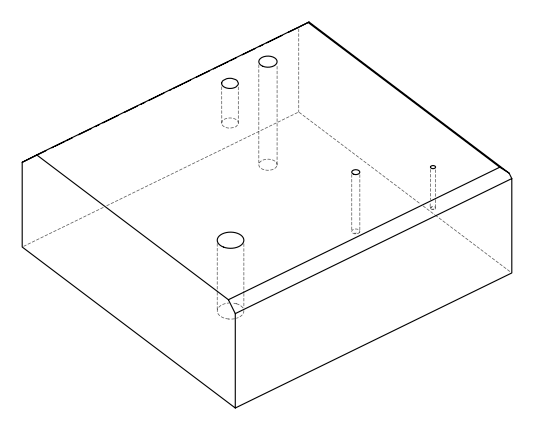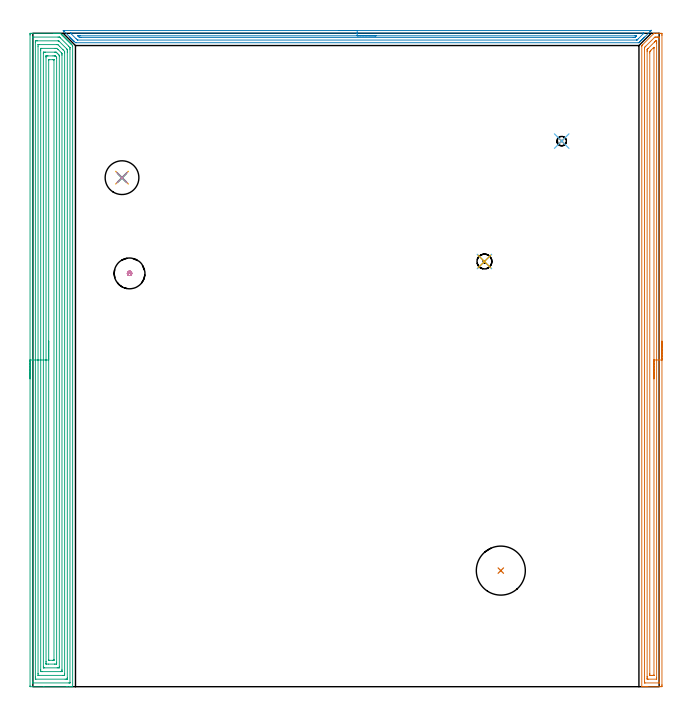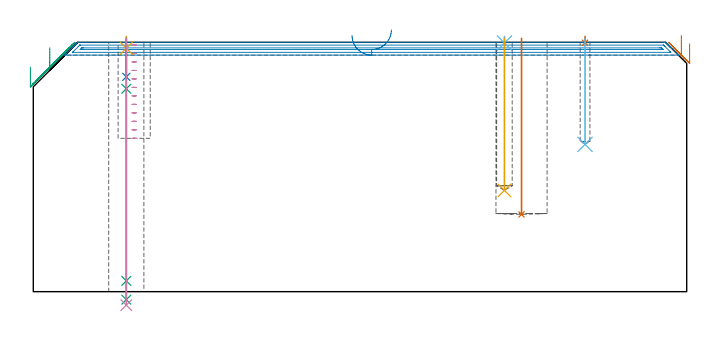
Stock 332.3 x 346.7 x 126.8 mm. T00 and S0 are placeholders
(PLAN: 13 operations, 8 tool changes, 44.1 min)
(1 AREA_MILL | FG_CHAMFER_SURFACE | UGT0205_001 | 11.28 min | 19855 mm3)
(2 AREA_MILL_1 | FG_CHAMFER_SURFACE_1 | UGT0205_001 | 7.51 min | 6588 mm3)
(3 AREA_MILL_2 | FG_CHAMFER_SURFACE_2 | UGT0205_001 | 22.56 min | 88369 mm3)
(4 MILL_BLIND_HOLE_FROM_SOLID_MATERIAL | STEP1POCKET | UGT0201_132 | Spiral | 0.53 min | 10187 mm3)
(5 SPOT_DRILL | STEP1HOLE | NXT0321_9005460120000 | 0.05 min | 186 mm3)
(6 SPOT_DRILL_1 | STEP1POCKET_1 | NXT0321_9005460120000 | 0.03 min | 3 mm3)
(7 SPOT_DRILL_2 | STEP1POCKET_2 | NXT0321_9005460120000 | 0.03 min | 1 mm3)
(8 DRILL_BLIND_HOLE_INTO_CENTER | STEP1HOLE | NXT0301_088 | 0.08 min | 1551 mm3)
(9 GUN_DRILL_THROUGH_HOLE | STEP1HOLE | UGT0307_008 | 0.63 min | 10474 mm3)
(10 DRILL_TO_ENLARGE_THROUGH_HOLE | STEP1HOLE | UGT0301_249 | 0.54 min | 19659 mm3)
(11 DRILL_BLIND_HOLE_INTO_CENTER_1 | STEP1POCKET_1 | UGT0301_474 | 0.31 min | 3593 mm3)
(12 DRILL_BLIND_HOLE_INTO_CENTER_2 | STEP1POCKET_2 | UGT0301_445 | 0.22 min | 982 mm3)
(13 INDEXABLE_INSERT_DRILL_BLIND_HOLE_FROM_SOLID | STEP1POCKET_3 | NXT0302_023 | 0.36 min | 46261 mm3)
(TOOL UGT0205_001 | Chamfer Mill 20 x 3 x 45 deg. | D20 FL50 Z2)
(TOOL UGT0201_132 | Carbide End Mill 14.0 | D14 FL30 Z4)
(TOOL NXT0321_9005460120000 | NC Spot Drill, 142deg, 12mm, Carbide, Uncoated | D12 PA142 FL30 Z2)
(TOOL NXT0301_088 | Carbide Drill 11.7mm [860.1-1170-035A1-MM 2214] | D11.7 PA140 FL55 Z2)
(TOOL UGT0307_008 | Gun Drill 11 mm | D11 PA130 FL24 Z1)
(TOOL UGT0301_249 | Twist Drill 17.9 mm | D17.9 PA118 FL130 Z2)
(TOOL UGT0301_474 | Carbide Drill 7.9 mm | D7.9 PA118 FL76 Z2)
(TOOL UGT0301_445 | Carbide Drill 5.0 mm | D5 PA118 FL52 Z2)
(TOOL NXT0302_023 | Index. Insert Drill 26mm [880-D2600L32-05] | D26 PA176 FL130 Z2)
(OP 1 AREA_MILL)
G17 G21 G94 G90
T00 M6
G54
G17 G0 G90 X333.8 Y183.35 S1061 M3
G43 Z136.8 H0
Z126.1
G94 G1 Y183.312 Z125.228 F250.
Y183.198 Z124.364
Y183.009 Z123.512
Y182.747 Z122.68
Y182.413 Z121.874
Y182.01 Z121.1
Y181.542 Z120.364
Y181.01 Z119.672
Y180.421 Z119.029
Y179.778 Z118.44
Y179.086 Z117.908
Y178.35 Z117.44
Y177.576 Z117.037
Y176.77 Z116.703
Y175.938 Z116.441
Y175.087 Z116.252
Y174.222 Z116.138
Y173.35 Z116.1
Y1.009
X333.799 Y0.609 Z116.101
X333.794 Y0.122 Z116.104
X333.792 Y0.009 Z116.106
X333.312 Y0. Z116.585
X326.24 Z123.654
X325.678 Z124.219
X325.356 Z124.54
X324.794 Z125.102
X324.472 Z125.423
X323.827 Z126.072
X323.456 Z126.444
X323.117 Z126.774
X323.103 Y0.008 Z126.788
X323.1 Y0.163 Z126.8
Y339.842
X323.097 Y340.194 Z126.782
X323.246 Y340.349 Z126.647
X323.503 Y340.605 Z126.393
X323.588 Y340.688 Z126.312
X329.288 Y346.388 Z120.61
X329.588 Y346.686 Z120.312
X329.606 Y346.699 Z120.292
X330.899 Y346.7 Z119.
X331.544 Z118.352
X332.751 Z117.147
X333.312 Y346.696 Z116.583
X333.791 Y346.691 Z116.105
X333.794 Y346.577 Z116.103
X333.798 Y346.091 Z116.102
X333.8 Y345.598 Z116.1
Y173.35
X332.386 Z117.514
Y2.395
X332.385 Y2.182 Z117.515
X332.382 Y2.076 Z117.518
X332.379 Y2.026 Z117.521
X332.373 Y2.01 Z117.527
X332.325 Y2.008 Z117.575
X331.934 Y2.001 Z117.966
X324.861 Z125.039
X324.632 Y2.006 Z125.268
X324.528 Y2.01 Z125.372
X324.516 Y2.35 Z125.384
X324.515 Y2.395 Z125.385
Y338.906
Y338.949
X324.521 Y339.156 Z125.379
X324.656 Y339.299 Z125.244
X324.831 Y339.479 Z125.069
X325.191 Y339.842 Z124.709
X329.716 Y344.366 Z120.184
X329.776 Y344.425 Z120.124
X330.034 Y344.672 Z119.866
X330.278 Y344.691 Z119.622
X330.66 Y344.697 Z119.24
X331.154 Y344.7 Z118.746
X331.544 Z118.356
X332.038 Y344.699 Z117.862
X332.268 Y344.694 Z117.632
X332.372 Y344.69 Z117.528
X332.384 Y344.35 Z117.516
X332.385 Y344.305 Z117.515
X332.386 Y173.35 Z117.514
X330.972 Z118.928
X330.971 Y4.759 Z118.929
X330.969 Y4.18 Z118.931
X330.966 Y4.024 Z118.934
X330.965 Y4.012 Z118.935
X330.945 Y4.008 Z118.955
X330.898 Y4.003 Z119.002
X330.838 Y4. Z119.062
X326.418 Z123.482
X326.24 Y4.002 Z123.66
X326.062 Y4.006 Z123.838
X325.948 Y4.01 Z123.952
X325.935 Y4.077 Z123.965
X325.933 Y4.18 Z123.967
X325.93 Y4.493 Z123.97
X325.929 Y5.073 Z123.971
X325.928 Y5.387 Z123.972
X325.929 Y337.164 Z123.971
X325.93 Y337.476 Z123.97
X325.935 Y338.056 Z123.965
X325.94 Y338.129 Z123.96
X325.987 Y338.181 Z123.913
X326.05 Y338.248 Z123.85
X326.24 Y338.44 Z123.66
X326.493 Y338.694 Z123.407
X329.776 Y341.977 Z120.124
X330.047 Y342.247 Z119.853
X330.323 Y342.52 Z119.577
X330.497 Y342.685 Z119.403
X330.66 Y342.69 Z119.24
X330.838 Y342.692 Z119.062
X330.952 Y342.69 Z118.948
X330.965 Y342.623 Z118.935
X330.967 Y342.52 Z118.933
X330.97 Y342.207 Z118.93
X330.971 Y341.627 Z118.929
X330.972 Y341.313 Z118.928
Y173.35
X329.557 Z120.343
Y6.187
X329.555 Y6.09 Z120.345
X329.552 Y6.033 Z120.348
X329.55 Y6.01 Z120.35
X329.529 Y6.008 Z120.371
X329.317 Y6.004 Z120.583
X328.892 Y6. Z121.008
X328.858 Z121.042
X327.974 Z121.926
X327.575 Y6.003 Z122.325
X327.376 Y6.008 Z122.524
X327.355 Y6.01 Z122.545
X327.349 Y6.02 Z122.551
X327.346 Y6.056 Z122.554
X327.344 Y6.11 Z122.556
X327.343 Y6.637 Z122.557
Y6.858
Y336.271
X327.347 Y336.938 Z122.553
X327.35 Y337.051 Z122.55
X327.36 Y337.1 Z122.54
X327.418 Y337.164 Z122.482
X327.712 Y337.462 Z122.188
X328.008 Y337.759 Z121.892
X329.198 Y338.949 Z120.702
X329.316 Y339.063 Z120.584
X329.494 Y339.234 Z120.406
X329.551 Y339.275 Z120.349
X329.554 Y339.174 Z120.346
X329.556 Y338.949 Z120.344
X329.557 Y338.759 Z120.343
Y173.35
Y172.478 Z120.381
Y171.614 Z120.495
Y170.762 Z120.683
Y169.93 Z120.946
Y169.124 Z121.28
Y168.35 Z121.682
Y167.614 Z122.151
Y166.922 Z122.682
Y166.279 Z123.272
Y165.69 Z123.915
Y165.159 Z124.607
Y164.69 Z125.343
Y164.287 Z126.116
Y163.953 Z126.922
Y163.691 Z127.754
Y163.502 Z128.606
Y163.388 Z129.471
Y163.35 Z130.343
G0 Z136.8
M5
M2
(OP 2 AREA_MILL_1)
G17 G21 G94 G90
T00 M6
G54
G17 G0 G90 X162.1 Y348.2 S1061 M3
G43 Z136.8 H0
Z130.3
G94 G1 X162.138 Z129.428 F250.
X162.252 Z128.563
X162.441 Z127.712
X162.703 Z126.88
X163.037 Z126.074
X163.44 Z125.3
X163.908 Z124.564
X164.44 Z123.872
X165.029 Z123.229
X165.672 Z122.64
X166.364 Z122.108
X167.1 Z121.64
X167.874 Z121.237
X168.68 Z120.903
X169.512 Z120.641
X170.364 Z120.452
X171.228 Z120.338
X172.1 Z120.3
X327.873
X328.082 Y348.195 Z120.302
X328.083 Y348.193 Z120.304
X328.082 Y348.18 Z120.316
X327.626 Y347.726 Z120.774
X327.523 Y347.622 Z120.876
X327.487 Y347.586 Z120.913
X324.554 Y344.653 Z123.844
X324.51 Y344.609 Z123.89
X324.301 Y344.401 Z124.098
X324.258 Y344.356 Z124.141
X324.212 Y344.312 Z124.187
X324.005 Y344.105 Z124.394
X323.961 Y344.06 Z124.438
X323.914 Y344.014 Z124.485
X323.709 Y343.809 Z124.69
X323.664 Y343.763 Z124.734
X323.617 Y343.716 Z124.783
X323.413 Y343.513 Z124.986
X323.367 Y343.466 Z125.031
X323.319 Y343.419 Z125.08
X323.117 Y343.217 Z125.282
X323.07 Y343.169 Z125.328
X323.021 Y343.121 Z125.378
X322.821 Y342.921 Z125.578
X322.773 Y342.872 Z125.625
X322.724 Y342.823 Z125.676
X322.525 Y342.625 Z125.874
X322.477 Y342.575 Z125.922
X322.426 Y342.526 Z125.973
X322.229 Y342.329 Z126.17
X322.18 Y342.278 Z126.218
X322.128 Y342.228 Z126.27
X322.016 Y342.115 Z126.383
X321.726 Y341.826 Z126.671
X321.603 Y341.705 Z126.791
X321.235 Y341.7 Z126.8
X22.965
X22.597 Y341.705 Z126.791
X22.474 Y341.825 Z126.672
X22.02 Y342.278 Z126.218
X21.971 Y342.329 Z126.17
X21.774 Y342.526 Z125.973
X21.723 Y342.575 Z125.922
X21.675 Y342.625 Z125.874
X21.476 Y342.823 Z125.676
X21.426 Y342.872 Z125.625
X21.379 Y342.921 Z125.578
X21.179 Y343.121 Z125.378
X21.13 Y343.169 Z125.328
X21.083 Y343.217 Z125.282
X20.881 Y343.419 Z125.08
X20.833 Y343.466 Z125.031
X20.787 Y343.513 Z124.986
X20.583 Y343.716 Z124.783
X20.536 Y343.763 Z124.734
X20.491 Y343.809 Z124.69
X20.286 Y344.014 Z124.485
X20.239 Y344.06 Z124.438
X20.195 Y344.105 Z124.394
X19.988 Y344.312 Z124.187
X19.942 Y344.356 Z124.141
X19.899 Y344.401 Z124.098
X19.69 Y344.609 Z123.89
X19.646 Y344.653 Z123.844
X16.677 Y347.622 Z120.876
X16.574 Y347.726 Z120.774
X16.416 Y347.884 Z120.616
X16.232 Y348.067 Z120.431
X16.118 Y348.183 Z120.314
X16.117 Y348.194 Z120.303
X16.118 Y348.199 Z120.299
X16.327 Y348.2 Z120.3
X172.1
Y346.786 Z121.714
X323.914 Y346.785 Z121.715
X323.969 Y346.784 Z121.716
X324.079 Y346.779 Z121.721
X324.209 Y346.77 Z121.73
X324.174 Y346.731 Z121.769
X324.047 Y346.599 Z121.901
X323.914 Y346.464 Z122.036
X321.235 Y343.785 Z124.715
X320.925 Y343.478 Z125.022
X320.609 Y343.169 Z125.331
X320.557 Y343.121 Z125.379
X320.452 Y343.117 Z125.383
X320.397 Y343.115 Z125.385
X23.858
X23.803 Y343.116 Z125.384
X23.694 Y343.12 Z125.38
X23.637 Y343.124 Z125.376
X23.62 Y343.138 Z125.362
X23.584 Y343.169 Z125.331
X22.965 Y343.785 Z124.715
X20.286 Y346.464 Z122.036
X20.022 Y346.731 Z121.769
X19.986 Y346.771 Z121.729
X19.983 Y346.776 Z121.724
X19.995 Y346.779 Z121.721
X20.066 Y346.783 Z121.717
X20.176 Y346.785 Z121.715
X20.231 Y346.786 Z121.714
X172.1
Y345.372 Z123.128
X319.449 Y345.371 Z123.129
X319.921
X320.093 Y345.369 Z123.131
X320.342 Y345.365 Z123.135
X320.343 Y345.352 Z123.148
X320.342 Y345.344 Z123.156
X320.146 Y345.146 Z123.354
X319.951 Y344.95 Z123.55
X319.7 Y344.7 Z123.8
X319.615 Y344.617 Z123.883
X319.544 Y344.552 Z123.948
X319.523 Y344.535 Z123.965
X319.501 Y344.533 Z123.967
X319.449 Y344.531 Z123.969
X318.979 Y344.529 Z123.971
X318.556 Y344.528 Z123.972
X25.644 Y344.529 Z123.971
X25.172 Y344.53 Z123.97
X24.751 Y344.534 Z123.966
X24.695 Y344.535 Z123.965
X24.633 Y344.579 Z123.921
X24.505 Y344.702 Z123.798
X24.252 Y344.95 Z123.55
X23.858 Y345.347 Z123.153
X23.848 Y345.365 Z123.135
X23.858 Y345.366 Z123.134
X24.329 Y345.37 Z123.13
X24.751 Y345.371 Z123.129
X25.221 Y345.372 Z123.128
X172.1
X172.972 Z123.166
X173.836 Z123.28
X174.688 Z123.469
X175.52 Z123.731
X176.326 Z124.065
X177.1 Z124.468
X177.836 Z124.937
X178.528 Z125.468
X179.171 Z126.057
X179.76 Z126.701
X180.292 Z127.393
X180.76 Z128.128
X181.163 Z128.902
X181.497 Z129.708
X181.759 Z130.54
X181.948 Z131.392
X182.062 Z132.257
X182.1 Z133.128
G0 Z136.8
M5
M2
(OP 3 AREA_MILL_2)
G17 G21 G94 G90
T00 M6
G54
G17 G0 G90 X-1.5 Y163.35 S1061 M3
G43 Z136.8 H0
Z114.2
G94 G1 Y163.388 Z113.328 F250.
Y163.502 Z112.464
Y163.691 Z111.612
Y163.953 Z110.78
Y164.287 Z109.974
Y164.69 Z109.2
Y165.158 Z108.464
Y165.69 Z107.772
Y166.279 Z107.129
Y166.922 Z106.54
Y167.614 Z106.009
Y168.35 Z105.54
Y169.124 Z105.137
Y169.93 Z104.803
Y170.762 Z104.541
Y171.614 Z104.352
Y172.478 Z104.238
Y173.35 Z104.2
Y345.796
X-1.499 Y346.091 Z104.201
X-1.493 Y346.682 Z104.204
X-1.492 Y346.693 Z104.206
X-0.903 Y346.697 Z104.795
X-0.294 Y346.7 Z105.403
X10.975 Z116.67
X11.584 Z117.278
X12.15 Z117.847
X12.476 Z118.172
X13.042 Z118.738
X13.368 Z119.062
X14.217 Z119.917
X14.595 Z120.292
X14.615 Y346.686 Z120.313
X14.978 Y346.322 Z120.678
X15.151 Y346.15 Z120.848
X15.21 Y346.091 Z120.909
X15.39 Y345.911 Z121.089
X15.449 Y345.853 Z121.145
X15.507 Y345.793 Z121.206
X15.687 Y345.614 Z121.386
X15.746 Y345.556 Z121.443
X15.805 Y345.496 Z121.504
X15.984 Y345.317 Z121.683
X16.043 Y345.258 Z121.74
X16.102 Y345.198 Z121.801
X16.281 Y345.02 Z121.98
X16.34 Y344.961 Z122.037
X16.4 Y344.901 Z122.099
X16.578 Y344.723 Z122.277
X16.638 Y344.664 Z122.334
X16.698 Y344.603 Z122.397
X16.875 Y344.425 Z122.574
X16.935 Y344.367 Z122.632
X16.995 Y344.305 Z122.694
X17.172 Y344.128 Z122.871
X17.232 Y344.069 Z122.929
X17.293 Y344.008 Z122.992
X17.469 Y343.831 Z123.168
X17.53 Y343.772 Z123.226
X17.59 Y343.71 Z123.289
X17.766 Y343.534 Z123.465
X17.827 Y343.475 Z123.523
X17.888 Y343.413 Z123.587
X18.063 Y343.237 Z123.762
X18.124 Y343.177 Z123.821
X18.185 Y343.115 Z123.884
X18.36 Y342.94 Z124.059
X18.421 Y342.88 Z124.118
X18.483 Y342.818 Z124.182
X18.657 Y342.643 Z124.356
X18.719 Y342.583 Z124.415
X18.781 Y342.52 Z124.48
X18.954 Y342.346 Z124.653
X19.016 Y342.286 Z124.713
X19.078 Y342.222 Z124.777
X19.251 Y342.049 Z124.95
X19.313 Y341.988 Z125.01
X19.376 Y341.925 Z125.075
X19.548 Y341.752 Z125.247
X19.611 Y341.691 Z125.307
X19.673 Y341.627 Z125.372
X19.845 Y341.455 Z125.544
X19.908 Y341.394 Z125.604
X19.971 Y341.33 Z125.67
X20.142 Y341.158 Z125.841
X20.205 Y341.096 Z125.902
X20.268 Y341.032 Z125.967
X20.439 Y340.861 Z126.138
X20.503 Y340.799 Z126.199
X20.8 Y340.5 Z126.5
X21.097 Y340.204 Z126.795
X21.098 Y340.203 Z126.796
X21.101 Y340.197
X21.1 Y339.842 Z126.8
Y0.163
X21.097 Y0.01 Z126.788
X21.047 Y0.008 Z126.739
X20.664 Y0. Z126.364
X20.261 Z125.961
X19.611 Z125.306
X18.394 Z124.091
X17.827 Z123.521
X5.814 Z111.511
X-1.187 Y0.001 Z104.511
X-1.492 Y0.01 Z104.206
X-1.499 Y0.314 Z104.199
Y0.338
X-1.5 Y173.35 Z104.2
X-0.086 Z105.614
Y344.38
X-0.085 Y344.456 Z105.615
X-0.081 Y344.606 Z105.619
X-0.078 Y344.691 Z105.622
X-0.059 Y344.693 Z105.641
X-0.011 Y344.696 Z105.689
X0.487 Y344.7 Z106.187
X13.368 Y344.699 Z119.068
X13.868 Y344.697 Z119.568
X14.062 Y344.69 Z119.762
X14.162 Y344.677 Z119.862
X14.259 Y344.584 Z119.959
X14.544 Y344.305 Z120.244
X19.008 Y339.842 Z124.708
X19.611 Y339.231 Z125.311
X19.676 Y339.162 Z125.376
X19.682 Y339.024 Z125.382
X19.684 Y338.949 Z125.384
X19.685 Y338.874 Z125.385
X19.686 Y338.056 Z125.386
X19.685 Y2.32 Z125.385
X19.684 Y2.244 Z125.384
X19.681 Y2.095 Z125.381
X19.678 Y2.009 Z125.378
X19.659 Y2.007 Z125.359
X19.611 Y2.004 Z125.311
X19.113 Y2. Z124.813
X0.383 Z106.083
X-0.011 Y2.004 Z105.689
X-0.066 Y2.007 Z105.634
X-0.077 Y2.009 Z105.623
X-0.08 Y2.07 Z105.62
X-0.083 Y2.169 Z105.617
X-0.086 Y2.47 Z105.614
Y173.35
X1.328 Z107.028
X1.329 Y342.072 Z107.029
X1.33 Y342.52 Z107.03
X1.333 Y342.631 Z107.033
X1.335 Y342.678 Z107.035
X1.414 Y342.69 Z107.114
X1.595 Y342.698 Z107.295
X1.773 Y342.699 Z107.473
X2.485 Y342.7 Z108.185
X13.368 Y342.699 Z119.068
X13.547 Y342.695 Z119.247
X13.666 Y342.69 Z119.366
X13.718 Y342.671 Z119.418
X13.75 Y342.643 Z119.45
X13.88 Y342.52 Z119.58
X17.827 Y338.573 Z123.527
X18.084 Y338.311 Z123.784
X18.211 Y338.178 Z123.911
X18.265 Y338.115 Z123.965
X18.266 Y338.056 Z123.966
X18.27 Y337.613 Z123.97
X18.271 Y337.164 Z123.971
Y336.719
Y4.628
X18.269 Y4.18 Z123.969
X18.267 Y4.069 Z123.967
X18.265 Y4.022 Z123.965
X18.186 Y4.01 Z123.886
X18.005 Y4.002 Z123.705
X17.827 Y4.001 Z123.527
X17.115 Y4. Z122.815
X1.593 Y4.001 Z107.293
X1.473 Y4.003 Z107.173
X1.378 Y4.009 Z107.078
X1.335 Y4.015 Z107.035
X1.333 Y4.033 Z107.033
X1.331 Y4.18 Z107.031
X1.329 Y4.625 Z107.029
X1.328 Y5.073 Z107.028
Y173.35
X2.743 Z108.443
Y339.842
X2.749 Y340.651 Z108.449
X2.758 Y340.69 Z108.458
X2.807 Y340.693 Z108.507
X2.914 Y340.697 Z108.614
X3.128 Y340.699 Z108.828
X3.557 Y340.7 Z109.257
X12.51 Z118.21
X12.939 Y340.694 Z118.639
X13.153 Y340.69 Z118.853
X13.259 Y340.68 Z118.959
X13.368 Y340.576 Z119.068
X14.109 Y339.842 Z119.809
X14.259 Y339.692 Z119.959
X15.895 Y338.056 Z121.595
X16.043 Y337.908 Z121.743
X16.784 Y337.164 Z122.484
X16.833 Y337.107 Z122.533
X16.85 Y337.083 Z122.55
X16.852 Y337.061 Z122.552
X16.855 Y336.96 Z122.555
X16.857 Y336.756 Z122.557
Y336.349
Y6.858
X16.851 Y6.049 Z122.551
X16.842 Y6.01 Z122.542
X16.793 Y6.007 Z122.493
X16.686 Y6.003 Z122.386
X16.472 Y6.001 Z122.172
X16.043 Y6. Z121.743
X3.113 Y6.001 Z108.813
X2.908 Y6.003 Z108.608
X2.806 Y6.006 Z108.506
X2.759 Y6.01 Z108.459
X2.75 Y6.038 Z108.45
X2.743 Y6.78 Z108.443
Y6.858
Y173.35
X4.157 Z109.857
Y337.456
X4.158 Y338.056 Z109.858
X4.16 Y338.346 Z109.86
X4.164 Y338.639 Z109.864
X4.173 Y338.691 Z109.873
X4.208 Y338.694 Z109.908
X4.288 Y338.697 Z109.988
X4.449 Y338.699 Z110.149
X4.698 Y338.7 Z110.398
X11.833 Y338.699 Z117.533
X12.476 Y338.693 Z118.176
X12.734 Y338.69 Z118.434
X13.368 Y338.126 Z119.068
X13.443 Y338.056 Z119.143
X15.151 Y336.35 Z120.851
X15.23 Y336.271 Z120.93
X15.308 Y336.186 Z121.008
X15.436 Y336.047 Z121.136
X15.438 Y335.984 Z121.138
X15.442 Y335.378 Z121.142
X15.443 Y335.086 Z121.143
Y9.244
X15.442 Y8.644 Z121.142
X15.44 Y8.354 Z121.14
X15.436 Y8.061 Z121.136
X15.427 Y8.009 Z121.127
X15.392 Y8.007 Z121.092
X15.312 Y8.003 Z121.012
X15.151 Y8.001 Z120.851
X14.902 Y8. Z120.602
X5.092 Z110.792
X4.449 Y8.004 Z110.149
X4.192 Y8.008 Z109.892
X4.163 Y8.02 Z109.863
X4.162 Y8.038 Z109.862
X4.158 Y8.644 Z109.858
X4.157 Y8.936 Z109.857
Y173.35
X5.571 Z111.271
Y336.04
X5.573 Y336.271 Z111.273
X5.576 Y336.602 Z111.276
X5.578 Y336.676 Z111.278
X5.661 Y336.69 Z111.361
X5.807 Y336.697 Z111.507
X6.232 Y336.699 Z111.932
X6.696 Y336.7 Z112.396
X11.584 Z117.284
X12.049 Y336.698 Z117.749
X12.261 Y336.693 Z117.961
X12.313 Y336.69 Z118.013
X12.378 Y336.637 Z118.078
X12.476 Y336.553 Z118.176
X12.775 Y336.271 Z118.475
X13.368 Y335.684 Z119.068
X13.673 Y335.378 Z119.373
X13.978 Y335.065 Z119.678
X14.017 Y335.024 Z119.717
X14.022 Y335.003 Z119.722
X14.025 Y334.964 Z119.725
X14.028 Y334.882 Z119.728
X14.029 Y334.717 Z119.729
Y334.486
X14.028 Y10.66 Z119.728
X14.027 Y10.429 Z119.727
X14.024 Y10.098 Z119.724
X14.022 Y10.024 Z119.722
X13.938 Y10.01 Z119.638
X13.793 Y10.003 Z119.493
X13.368 Y10.001 Z119.068
X12.904 Y10. Z118.604
X6.232 Z111.932
X5.767 Y10.002 Z111.467
X5.613 Y10.008 Z111.313
X5.581 Y10.01 Z111.281
X5.578 Y10.065 Z111.278
X5.574 Y10.196 Z111.274
X5.572 Y10.429 Z111.272
X5.571 Y173.35 Z111.271
X6.985 Z112.685
Y333.732
X6.987 Y334.486 Z112.687
X6.988 Y334.622 Z112.688
X6.992 Y334.669 Z112.692
X6.996 Y334.69 Z112.696
X7.018 Y334.692 Z112.718
X7.124 Y334.696 Z112.824
X7.802 Y334.7 Z113.502
X8.016 Z113.716
X10.692 Z116.392
X11.37 Y334.699 Z117.07
X11.584 Y334.695 Z117.284
X11.798 Y334.69 Z117.498
X11.913 Y334.675 Z117.613
X11.981 Y334.613 Z117.681
X12.115 Y334.486 Z117.815
X12.476 Y334.12 Z118.176
X12.602 Y333.989 Z118.302
X12.61 Y333.732 Z118.31
X12.613 Y333.593 Z118.313
X12.614 Y333.454 Z118.314
X12.615 Y12.968 Z118.315
X12.613 Y12.214 Z118.313
X12.611 Y12.078 Z118.311
X12.608 Y12.031 Z118.308
X12.604 Y12.01 Z118.304
X12.582 Y12.008 Z118.282
X12.476 Y12.004 Z118.176
X11.798 Y12. Z117.498
X11.584 Z117.284
X8.231 Z113.931
X7.338 Z113.038
X7.124 Y12.003 Z112.824
X7.053 Y12.006 Z112.753
X7.002 Y12.009 Z112.702
X6.992 Y12.077 Z112.692
X6.989 Y12.214 Z112.689
X6.987 Y12.352 Z112.687
X6.985 Y13.107 Z112.685
Y13.246
Y173.35
X8.4 Z114.1
Y332.316
X8.402 Y332.486 Z114.102
X8.407 Y332.621 Z114.107
X8.413 Y332.69 Z114.113
X8.463 Y332.692 Z114.163
X8.908 Y332.7 Z114.608
X10.692 Z116.392
X11.137 Y332.692 Z116.837
X11.188 Y332.69 Z116.888
X11.193 Y332.657 Z116.893
X11.198 Y332.601 Z116.898
X11.2 Y332.547 Z116.9
Y14.384
X11.197 Y14.214 Z116.897
X11.193 Y14.079 Z116.893
X11.187 Y14.01 Z116.887
X11.137 Y14.008 Z116.837
X10.692 Y14. Z116.392
X8.908 Z114.608
X8.463 Y14.008 Z114.163
X8.412 Y14.01 Z114.112
X8.406 Y14.043 Z114.106
X8.402 Y14.099 Z114.102
X8.4 Y14.153 Z114.1
Y173.35
Y174.222 Z114.138
Y175.086 Z114.251
Y175.938 Z114.44
Y176.77 Z114.703
Y177.576 Z115.036
Y178.35 Z115.439
Y179.086 Z115.908
Y179.778 Z116.439
Y180.421 Z117.028
Y181.01 Z117.672
Y181.542 Z118.364
Y182.01 Z119.1
Y182.413 Z119.873
Y182.747 Z120.679
Y183.009 Z121.511
Y183.198 Z122.363
Y183.312 Z123.228
Y183.35 Z124.1
G0 Z136.8
M5
M2
(OP 4 MILL_BLIND_HOLE_FROM_SOLID_MATERIAL)
G17 G21 G94 G90
T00 M6
G54
G17 G0 G90 X51.3 Y219.3 S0 M3
G43 Z136.8 H0
Z125.483
G94 G3 X51.875 Y219.875 R0.575 F250.
X51.3 Y220.45 R0.575
X50.15 Y219.3 R1.15
X51.3 Y220.45 R-1.15
X50.725 Y219.875 R0.575
X51.3 Y219.3 R0.575
G0 Z121.167
G3 X51.875 Y219.875 R0.575
X51.3 Y220.45 R0.575
X50.15 Y219.3 R1.15
X51.3 Y220.45 R-1.15
X50.725 Y219.875 R0.575
X51.3 Y219.3 R0.575
G0 Z116.85
G3 X51.875 Y219.875 R0.575
X51.3 Y220.45 R0.575
X50.15 Y219.3 R1.15
X51.3 Y220.45 R-1.15
X50.725 Y219.875 R0.575
X51.3 Y219.3 R0.575
G0 Z112.533
G3 X51.875 Y219.875 R0.575
X51.3 Y220.45 R0.575
X50.15 Y219.3 R1.15
X51.3 Y220.45 R-1.15
X50.725 Y219.875 R0.575
X51.3 Y219.3 R0.575
G0 Z108.217
G3 X51.875 Y219.875 R0.575
X51.3 Y220.45 R0.575
X50.15 Y219.3 R1.15
X51.3 Y220.45 R-1.15
X50.725 Y219.875 R0.575
X51.3 Y219.3 R0.575
G0 Z103.9
G3 X51.875 Y219.875 R0.575
X51.3 Y220.45 R0.575
X50.15 Y219.3 R1.15
X51.3 Y220.45 R-1.15
X50.725 Y219.875 R0.575
X51.3 Y219.3 R0.575
G0 Z99.583
G3 X51.875 Y219.875 R0.575
X51.3 Y220.45 R0.575
X50.15 Y219.3 R1.15
X51.3 Y220.45 R-1.15
X50.725 Y219.875 R0.575
X51.3 Y219.3 R0.575
G0 Z95.267
G3 X51.875 Y219.875 R0.575
X51.3 Y220.45 R0.575
X50.15 Y219.3 R1.15
X51.3 Y220.45 R-1.15
X50.725 Y219.875 R0.575
X51.3 Y219.3 R0.575
G0 Z90.95
G3 X51.875 Y219.875 R0.575
X51.3 Y220.45 R0.575
X50.15 Y219.3 R1.15
X51.3 Y220.45 R-1.15
X50.725 Y219.875 R0.575
X51.3 Y219.3 R0.575
G0 Z86.633
G3 X51.875 Y219.875 R0.575
X51.3 Y220.45 R0.575
X50.15 Y219.3 R1.15
X51.3 Y220.45 R-1.15
X50.725 Y219.875 R0.575
X51.3 Y219.3 R0.575
G0 Z82.317
G3 X51.875 Y219.875 R0.575
X51.3 Y220.45 R0.575
X50.15 Y219.3 R1.15
X51.3 Y220.45 R-1.15
X50.725 Y219.875 R0.575
X51.3 Y219.3 R0.575
G0 Z78.
G3 X51.875 Y219.875 R0.575
X51.3 Y220.45 R0.575
X50.15 Y219.3 R1.15
X51.3 Y220.45 R-1.15
X50.725 Y219.875 R0.575
X51.3 Y219.3 R0.575
G0 Z136.8
M5
M2
(OP 5 SPOT_DRILL)
G17 G21 G94 G90
T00 M6
G54
G17 G0 G90 X47.3 Y270.1 S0 M3
G43 Z136.8 H0
G94 G81 G98 Z123.8 F250. R129.8
G80
M5
M2
(OP 6 SPOT_DRILL_1)
G17 G21 G94 G90
T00 M6
G54
G17 G0 G90 X239.6 Y225.6 S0 M3
G43 Z136.8 H0
G94 G81 G98 Z126.46 F250. R129.8
G80
M5
M2
(OP 7 SPOT_DRILL_2)
G17 G21 G94 G90
T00 M6
G54
G17 G0 G90 X280.6 Y289.5 S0 M3
G43 Z136.8 H0
G94 G81 G98 Z126.585 F250. R129.8
G80
M5
M2
(OP 8 DRILL_BLIND_HOLE_INTO_CENTER)
G17 G21 G94 G90
T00 M6
G54
G17 G0 G90 X47.3 Y270.1 S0 M3
G43 Z136.8 H1
G94 G81 G98 Z109.25 F250. R128.8
G80
M5
M2
(OP 9 GUN_DRILL_THROUGH_HOLE)
G17 G21 G94 G90
T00 M6
G54
G17 G0 G90 X47.3 Y270.1 M8
G43 Z136.8 H0
Z122.663
S716 M3
G94 G1 Z103.187 F125. M26
G4 X.084
Z5.5 F250.
G4 X.084
Z-4.065 F125.
G4 X.084
M5
M9
G0 Z122.663
Z136.8
M2
(OP 10 DRILL_TO_ENLARGE_THROUGH_HOLE)
G17 G21 G94 G90
T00 M6
G54
G17 G0 G90 X47.3 Y270.1 S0 M3
G43 Z136.8 H0
G94 G73 G98 Z-6.878 F250. Q16.71 R128.8
G80
M5
M2
(OP 11 DRILL_BLIND_HOLE_INTO_CENTER_1)
G17 G21 G94 G90
T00 M6
G54
G17 G0 G90 X239.6 Y225.6 S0 M3
G43 Z136.8 H0
G94 G81 G98 Z51.5 F250. R128.8
G80
M5
M2
(OP 12 DRILL_BLIND_HOLE_INTO_CENTER_2)
G17 G21 G94 G90
T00 M6
G54
G17 G0 G90 X280.6 Y289.5 S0 M3
G43 Z136.8 H0
G94 G81 G98 Z74.9 F250. R128.8
G80
M5
M2
(OP 13 INDEXABLE_INSERT_DRILL_BLIND_HOLE_FROM_SOLID)
G17 G21 G94 G90
T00 M6
G54
G17 G0 G90 X248.3 Y61.6 S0 M3
G43 Z136.8 H1
G94 G81 G98 Z39.3 F250. R128.8
G80
M5
M2
